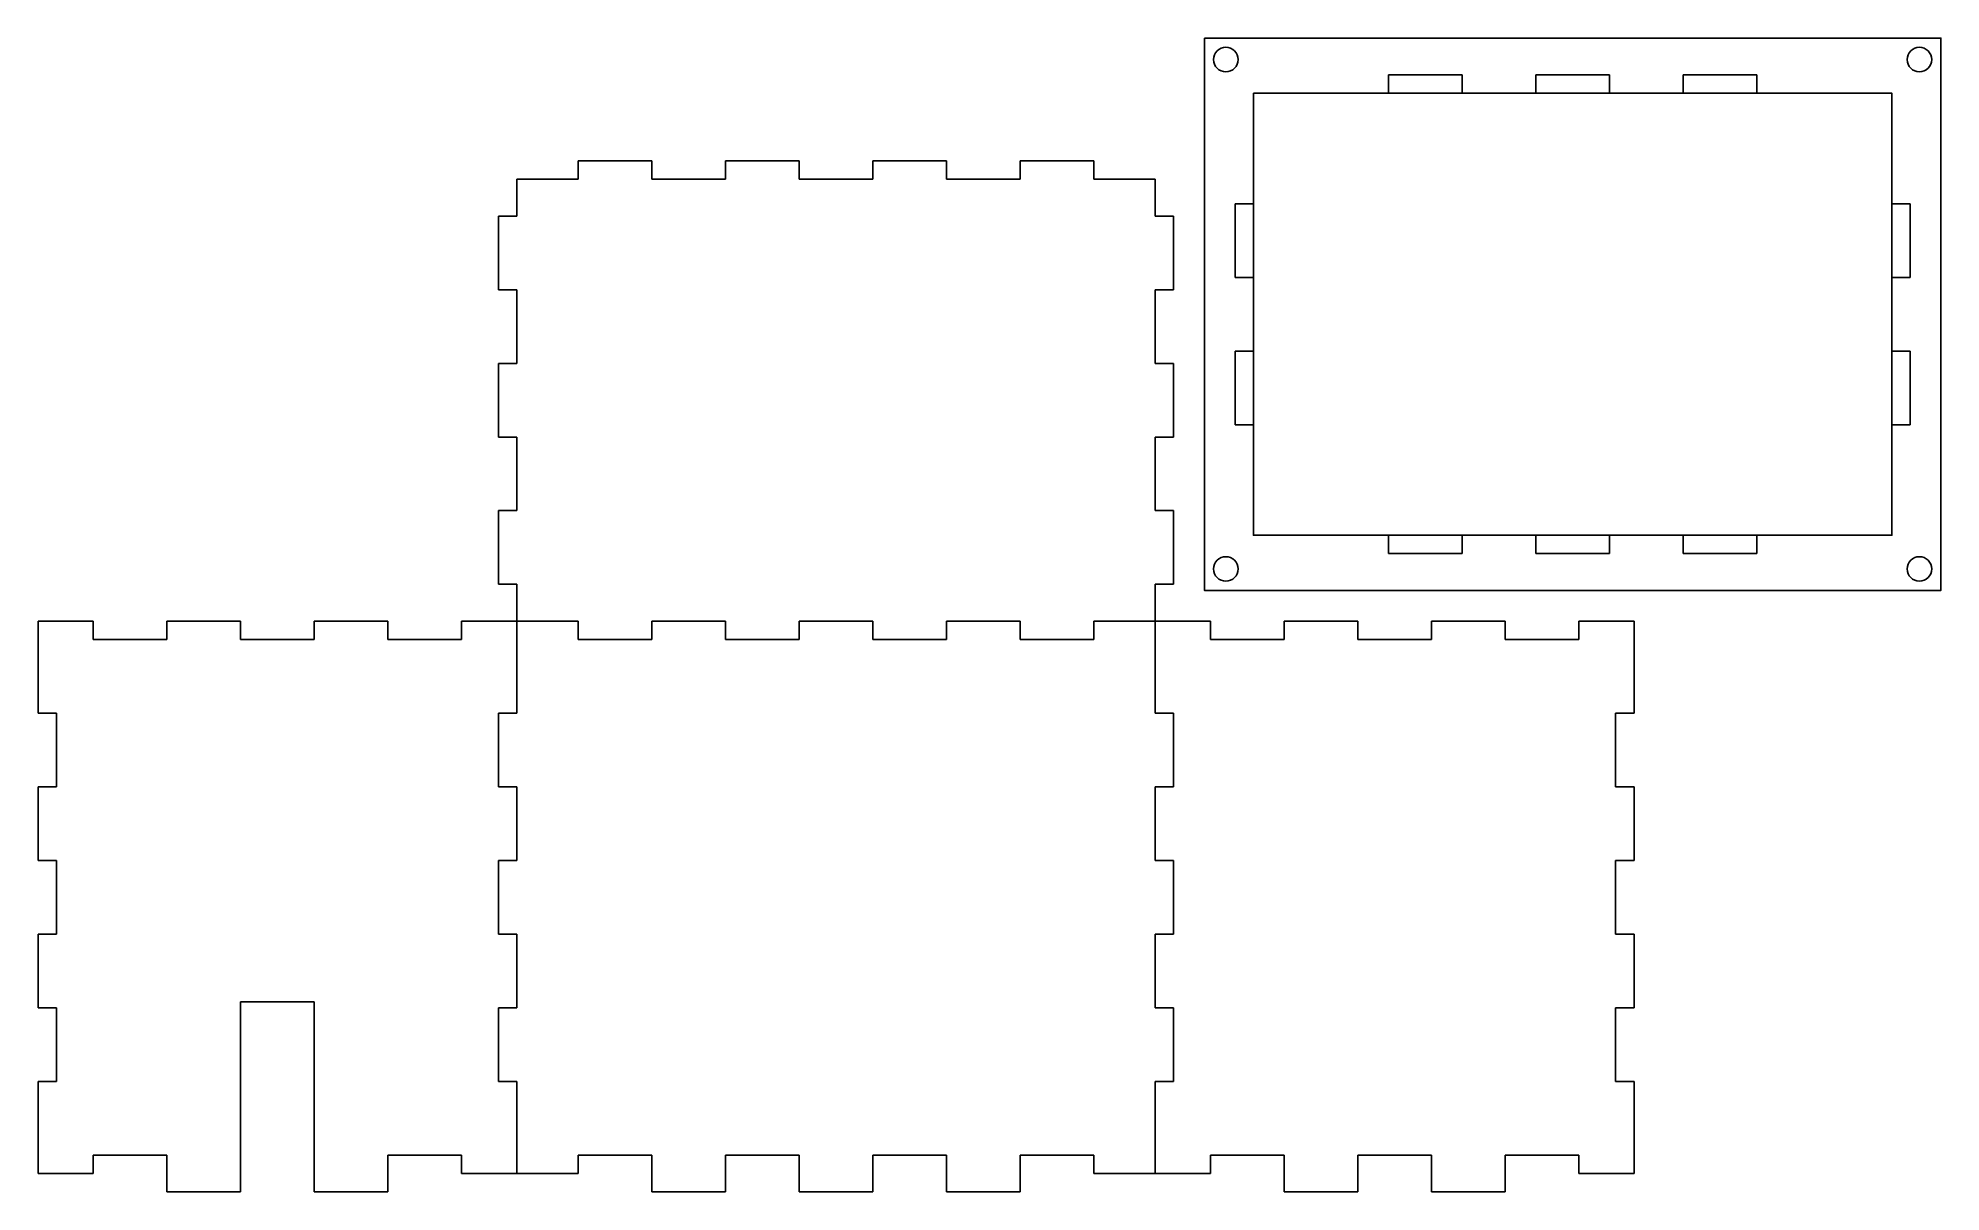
# Model space of a CAD drawing. Header units: millimetres. Extents: x 7 to 317, y 11 to 199.
import ezdxf

# ---------------------------------------------------------------- set-up
doc = ezdxf.new("R2010")
doc.units = ezdxf.units.MM
doc.header["$MEASUREMENT"] = 0
doc.layers.get('0').update_dxf_attribs({"linetype": 'CONTINUOUS'})
for name, color, linetype in [('back_outsideCutPath', 7, 'CONTINUOUS'), ('bottom_outsideCutPath', 7, 'CONTINUOUS'), ('front_outsideCutPath', 7, 'CONTINUOUS'), ('left_outsideCutPath', 7, 'CONTINUOUS'), ('right_outsideCutPath', 7, 'CONTINUOUS'), ('top_outsideCutPath', 7, 'CONTINUOUS')]:
    doc.layers.add(name, color=color, linetype=linetype)

msp = doc.modelspace()

# ---------------------------------------------------------------- linework, layer by layer
at = {"linetype": 'Continuous'}
for p, q in [((227, 193), (239, 193)), ((251, 193), (263, 193)), ((275, 193), (287, 193)), ((202, 172), (202, 160)), ((312, 172), (312, 160)), ((202, 148), (202, 136)), ((312, 148), (312, 136)), ((227, 115), (239, 115)), ((239, 115), (239, 115)), ((251, 115), (263, 115)), ((275, 115), (287, 115))]:
    msp.add_line(p, q, dxfattribs=at)
for points in [[(197, 199), (317, 199), (317, 109), (197, 109)], [(205, 190), (309, 190), (309, 118), (205, 118)]]:
    msp.add_lwpolyline(points, close=True, dxfattribs=at)
for centre in [(200.5, 195.5), (313.5, 195.5), (200.5, 112.5), (313.5, 112.5)]:
    msp.add_circle(centre, 2, dxfattribs=at)
at = {"layer": 'back_outsideCutPath'}
for p, q in [((189, 104), (189, 89)), ((198, 104), (189, 104)), ((198, 101), (198, 104)), ((222, 104), (210, 104)), ((210, 104), (210, 101)), ((222, 101), (222, 104)), ((246, 104), (234, 104)), ((234, 104), (234, 101)), ((246, 101), (246, 104)), ((267, 104), (258, 104)), ((258, 104), (258, 101)), ((267, 101), (267, 104)), ((210, 101), (198, 101)), ((234, 101), (222, 101)), ((258, 101), (246, 101)), ((267, 89), (267, 101)), ((189, 89), (192, 89)), ((192, 89), (192, 77)), ((264, 77), (264, 89)), ((264, 89), (267, 89)), ((192, 77), (189, 77)), ((189, 77), (189, 65)), ((267, 77), (264, 77)), ((267, 65), (267, 77)), ((189, 65), (192, 65)), ((192, 65), (192, 53)), ((264, 53), (264, 65)), ((264, 65), (267, 65)), ((192, 53), (189, 53)), ((189, 53), (189, 41)), ((267, 53), (264, 53)), ((267, 41), (267, 53)), ((189, 41), (192, 41)), ((192, 41), (192, 29)), ((264, 29), (264, 41)), ((264, 41), (267, 41)), ((192, 29), (189, 29)), ((189, 29), (189, 17)), ((267, 29), (264, 29)), ((267, 14), (267, 29)), ((189, 17), (189, 14)), ((198, 14), (198, 17)), ((198, 17), (210, 17)), ((210, 17), (210, 11)), ((222, 11), (222, 17)), ((222, 17), (234, 17)), ((234, 17), (234, 11)), ((246, 11), (246, 17)), ((246, 17), (258, 17)), ((258, 17), (258, 14)), ((189, 14), (198, 14)), ((258, 14), (267, 14)), ((210, 11), (222, 11)), ((234, 11), (246, 11))]:
    msp.add_line(p, q, dxfattribs=at)
at = {"layer": 'bottom_outsideCutPath'}
for p, q in [((227, 190), (227, 193)), ((239, 193), (239, 190)), ((251, 190), (251, 193)), ((263, 193), (263, 190)), ((275, 190), (275, 193)), ((287, 193), (287, 190)), ((239, 190), (227, 190)), ((263, 190), (251, 190)), ((287, 190), (275, 190)), ((202, 172), (205, 172)), ((205, 172), (205, 160)), ((309, 160), (309, 172)), ((309, 172), (312, 172)), ((205, 160), (202, 160)), ((312, 160), (309, 160)), ((202, 148), (205, 148)), ((205, 148), (205, 136)), ((309, 136), (309, 148)), ((309, 148), (312, 148)), ((205, 136), (202, 136)), ((312, 136), (309, 136)), ((227, 115), (227, 118)), ((227, 118), (239, 118)), ((239, 118), (239, 115)), ((251, 115), (251, 118)), ((251, 118), (263, 118)), ((263, 118), (263, 115)), ((275, 115), (275, 118)), ((275, 118), (287, 118)), ((287, 118), (287, 115))]:
    msp.add_line(p, q, dxfattribs=at)
at = {"layer": 'front_outsideCutPath'}
for p, q in [((7, 104), (7, 89)), ((16, 104), (7, 104)), ((16, 101), (16, 104)), ((40, 104), (28, 104)), ((28, 104), (28, 101)), ((40, 101), (40, 104)), ((64, 104), (52, 104)), ((52, 104), (52, 101)), ((64, 101), (64, 104)), ((85, 104), (76, 104)), ((76, 104), (76, 101)), ((85, 101), (85, 104)), ((28, 101), (16, 101)), ((52, 101), (40, 101)), ((76, 101), (64, 101)), ((85, 89), (85, 101)), ((7, 89), (10, 89)), ((10, 89), (10, 77)), ((82, 77), (82, 89)), ((82, 89), (85, 89)), ((10, 77), (7, 77)), ((7, 77), (7, 65)), ((85, 77), (82, 77)), ((85, 65), (85, 77)), ((7, 65), (10, 65)), ((10, 65), (10, 53)), ((82, 53), (82, 65)), ((82, 65), (85, 65)), ((10, 53), (7, 53)), ((7, 53), (7, 41)), ((85, 53), (82, 53)), ((85, 41), (85, 53)), ((7, 41), (10, 41)), ((10, 41), (10, 29)), ((40, 11), (40, 42)), ((40, 42), (52, 42)), ((52, 42), (52, 11)), ((82, 29), (82, 41)), ((82, 41), (85, 41)), ((10, 29), (7, 29)), ((7, 29), (7, 17)), ((85, 29), (82, 29)), ((85, 14), (85, 29)), ((7, 17), (7, 14)), ((16, 14), (16, 17)), ((16, 17), (28, 17)), ((28, 17), (28, 11)), ((64, 11), (64, 17)), ((64, 17), (76, 17)), ((76, 17), (76, 14)), ((7, 14), (16, 14)), ((76, 14), (85, 14)), ((28, 11), (40, 11)), ((52, 11), (64, 11))]:
    msp.add_line(p, q, dxfattribs=at)
at = {"layer": 'left_outsideCutPath'}
for p, q in [((85, 104), (85, 89)), ((95, 104), (85, 104)), ((95, 101), (95, 104)), ((119, 104), (107, 104)), ((107, 104), (107, 101)), ((119, 101), (119, 104)), ((143, 104), (131, 104)), ((131, 104), (131, 101)), ((143, 101), (143, 104)), ((167, 104), (155, 104)), ((155, 104), (155, 101)), ((167, 101), (167, 104)), ((189, 104), (179, 104)), ((179, 104), (179, 101)), ((189, 101), (189, 104)), ((107, 101), (95, 101)), ((131, 101), (119, 101)), ((155, 101), (143, 101)), ((179, 101), (167, 101)), ((189, 89), (189, 101)), ((85, 89), (82, 89)), ((82, 89), (82, 77)), ((192, 89), (189, 89)), ((192, 77), (192, 89)), ((82, 77), (85, 77)), ((85, 77), (85, 65)), ((189, 65), (189, 77)), ((189, 77), (192, 77)), ((85, 65), (82, 65)), ((82, 65), (82, 53)), ((192, 65), (189, 65)), ((192, 53), (192, 65)), ((82, 53), (85, 53)), ((85, 53), (85, 41)), ((189, 41), (189, 53)), ((189, 53), (192, 53)), ((85, 41), (82, 41)), ((82, 41), (82, 29)), ((192, 41), (189, 41)), ((192, 29), (192, 41)), ((82, 29), (85, 29)), ((85, 29), (85, 17)), ((189, 14), (189, 29)), ((189, 29), (192, 29)), ((85, 17), (85, 14)), ((95, 14), (95, 17)), ((95, 17), (107, 17)), ((107, 17), (107, 11)), ((119, 11), (119, 17)), ((119, 17), (131, 17)), ((131, 17), (131, 11)), ((143, 11), (143, 17)), ((143, 17), (155, 17)), ((155, 17), (155, 11)), ((167, 11), (167, 17)), ((167, 17), (179, 17)), ((179, 17), (179, 14)), ((85, 14), (95, 14)), ((179, 14), (189, 14)), ((107, 11), (119, 11)), ((131, 11), (143, 11)), ((155, 11), (167, 11))]:
    msp.add_line(p, q, dxfattribs=at)
at = {"layer": 'right_outsideCutPath'}
for p, q in [((267, 104), (267, 89)), ((267, 89), (264, 89)), ((264, 89), (264, 77)), ((264, 77), (267, 77)), ((267, 77), (267, 65)), ((267, 65), (264, 65)), ((264, 65), (264, 53)), ((264, 53), (267, 53)), ((267, 53), (267, 41)), ((267, 41), (264, 41)), ((264, 41), (264, 29)), ((264, 29), (267, 29)), ((267, 29), (267, 17)), ((267, 17), (267, 14))]:
    msp.add_line(p, q, dxfattribs=at)
at = {"layer": 'top_outsideCutPath'}
for p, q in [((107, 179), (95, 179)), ((95, 179), (95, 176)), ((107, 176), (107, 179)), ((131, 179), (119, 179)), ((119, 179), (119, 176)), ((131, 176), (131, 179)), ((155, 179), (143, 179)), ((143, 179), (143, 176)), ((155, 176), (155, 179)), ((179, 179), (167, 179)), ((167, 179), (167, 176)), ((179, 176), (179, 179)), ((95, 176), (85, 176)), ((85, 176), (85, 170)), ((119, 176), (107, 176)), ((143, 176), (131, 176)), ((167, 176), (155, 176)), ((189, 176), (179, 176)), ((189, 170), (189, 176)), ((85, 170), (82, 170)), ((82, 170), (82, 158)), ((192, 170), (189, 170)), ((192, 158), (192, 170)), ((82, 158), (85, 158)), ((85, 158), (85, 146)), ((189, 146), (189, 158)), ((189, 158), (192, 158)), ((85, 146), (82, 146)), ((82, 146), (82, 134)), ((192, 146), (189, 146)), ((192, 134), (192, 146)), ((82, 134), (85, 134)), ((85, 134), (85, 122)), ((189, 122), (189, 134)), ((189, 134), (192, 134)), ((85, 122), (82, 122)), ((82, 122), (82, 110)), ((192, 122), (189, 122)), ((192, 110), (192, 122)), ((82, 110), (85, 110)), ((85, 110), (85, 104)), ((189, 104), (189, 110)), ((189, 110), (192, 110)), ((85, 104), (95, 104)), ((95, 104), (95, 101)), ((107, 101), (107, 104)), ((107, 104), (119, 104)), ((119, 104), (119, 101)), ((131, 101), (131, 104)), ((131, 104), (143, 104)), ((143, 104), (143, 101)), ((155, 101), (155, 104)), ((155, 104), (167, 104)), ((167, 104), (167, 101)), ((179, 101), (179, 104)), ((179, 104), (189, 104)), ((95, 101), (107, 101)), ((119, 101), (131, 101)), ((143, 101), (155, 101)), ((167, 101), (179, 101))]:
    msp.add_line(p, q, dxfattribs=at)

doc.saveas('drawing.dxf')
